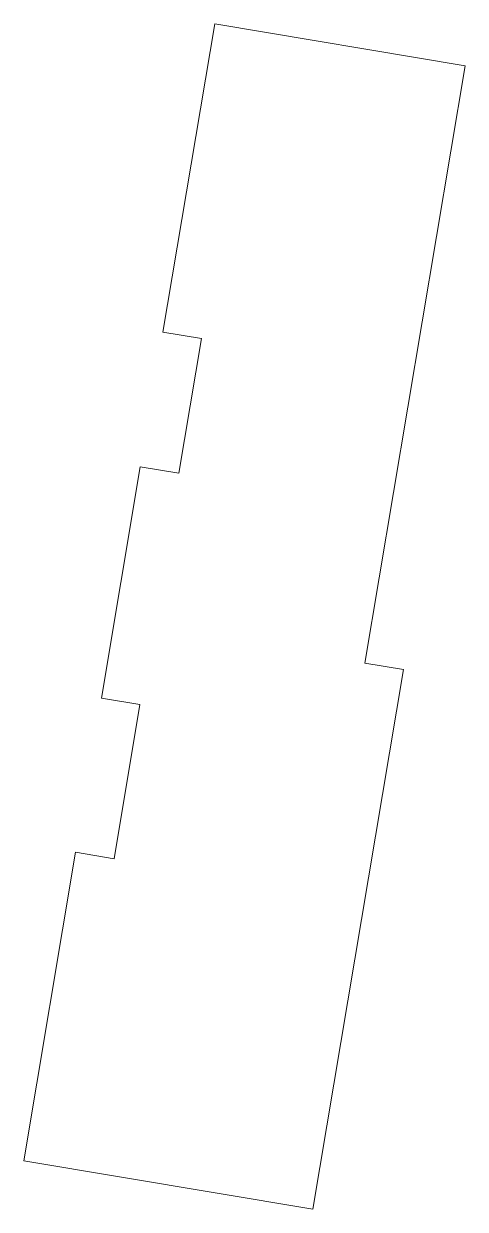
# Model space of a CAD drawing. Header units: inches. Extents: x 0.85 to 2.26, y 4.89 to 8.68.
import ezdxf

# ---------------------------------------------------------------- set-up
doc = ezdxf.new("R2010")
doc.units = ezdxf.units.IN
doc.header["$MEASUREMENT"] = 0

msp = doc.modelspace()

# ---------------------------------------------------------------- linework, layer by layer
at = {"color": 7, "linetype": 'Continuous', "lineweight": 15}
for p, q in [((1.2917, 7.6904), (1.4574, 8.6766)), ((2.2587, 8.542), (1.4574, 8.6766)), ((1.9379, 6.6323), (2.2587, 8.542)), ((1.2917, 7.6904), (1.415, 7.6697)), ((1.415, 7.6697), (1.3427, 7.2392)), ((1.0952, 6.5203), (1.2194, 7.2599)), ((1.3427, 7.2392), (1.2194, 7.2599)), ((2.0612, 6.6115), (1.7713, 4.8857)), ((1.9379, 6.6323), (2.0612, 6.6115)), ((1.0952, 6.5203), (1.2185, 6.4996)), ((1.2185, 6.4996), (1.1357, 6.0065)), ((0.8467, 5.041), (1.0124, 6.0272)), ((1.1357, 6.0065), (1.0124, 6.0272)), ((1.7713, 4.8857), (0.8467, 5.041))]:
    msp.add_line(p, q, dxfattribs=at)

doc.saveas('drawing.dxf')
